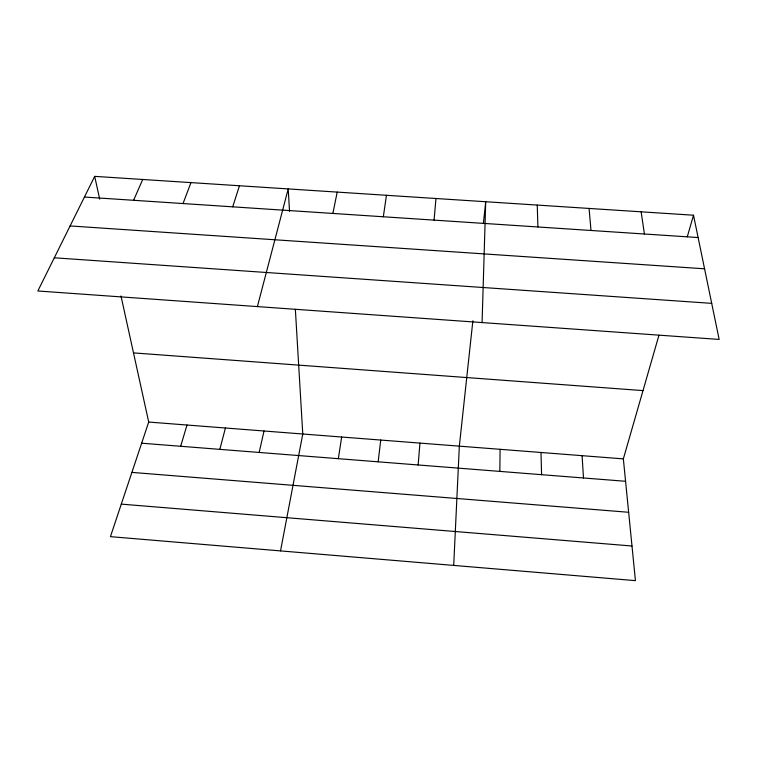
<?xml version="1.0" encoding="UTF-8"?>
<svg xmlns="http://www.w3.org/2000/svg" width="757" height="757" viewBox="0 0 757 757"><rect width="100%" height="100%" fill="white"/><g stroke="black" fill="none" stroke-linecap="round" stroke-linejoin="round"><path stroke-width="1.14" d="M499.847 471.393L500.084 449.308M482.077 322.577L485.72 201.731L483.392 223.343M453.708 565.413L459.338 446.147L472.87 320.807M418.148 464.968L419.955 443.091M434.064 220.117L435.966 198.504M378.159 461.817L380.743 440.054M383.326 216.767L386.458 195.297M338.332 458.685L341.672 437.026M280.525 550.907L302.772 434.007L295.362 309.348M332.862 213.436L337.215 192.098M259.168 452.449L264.023 430.998M219.833 449.355L225.435 428.008M257.389 306.594L288.209 188.919L289.543 211.326M120.978 295.94L148.713 422.056L110.427 536.656L635.426 580.638L623.352 458.874L658.931 335.294M687.29 236.799L693.507 215.215L94.691 176.362L37.85 290.981L719.15 339.429L693.507 215.215M180.658 446.27L186.998 425.018M232.711 206.831L239.458 185.758M183.033 203.548L190.963 182.607M133.601 200.293L142.704 179.485M84.434 197.047L698.124 237.547M70.108 225.936L704.568 268.801M54.305 257.796L711.703 303.358M133.506 352.894L643.005 390.603M148.713 422.056L623.352 458.874M141.644 443.205L625.575 481.291M131.898 472.396L628.641 512.281M121.29 504.124L631.991 546.005M94.691 176.362L99.697 199.148M641.151 211.818L644.415 233.998M589.06 208.44L591.009 230.478M582.086 455.676L583.486 477.979M537.252 205.071L537.896 226.968M541 452.487L541.577 474.686"/></g></svg>
